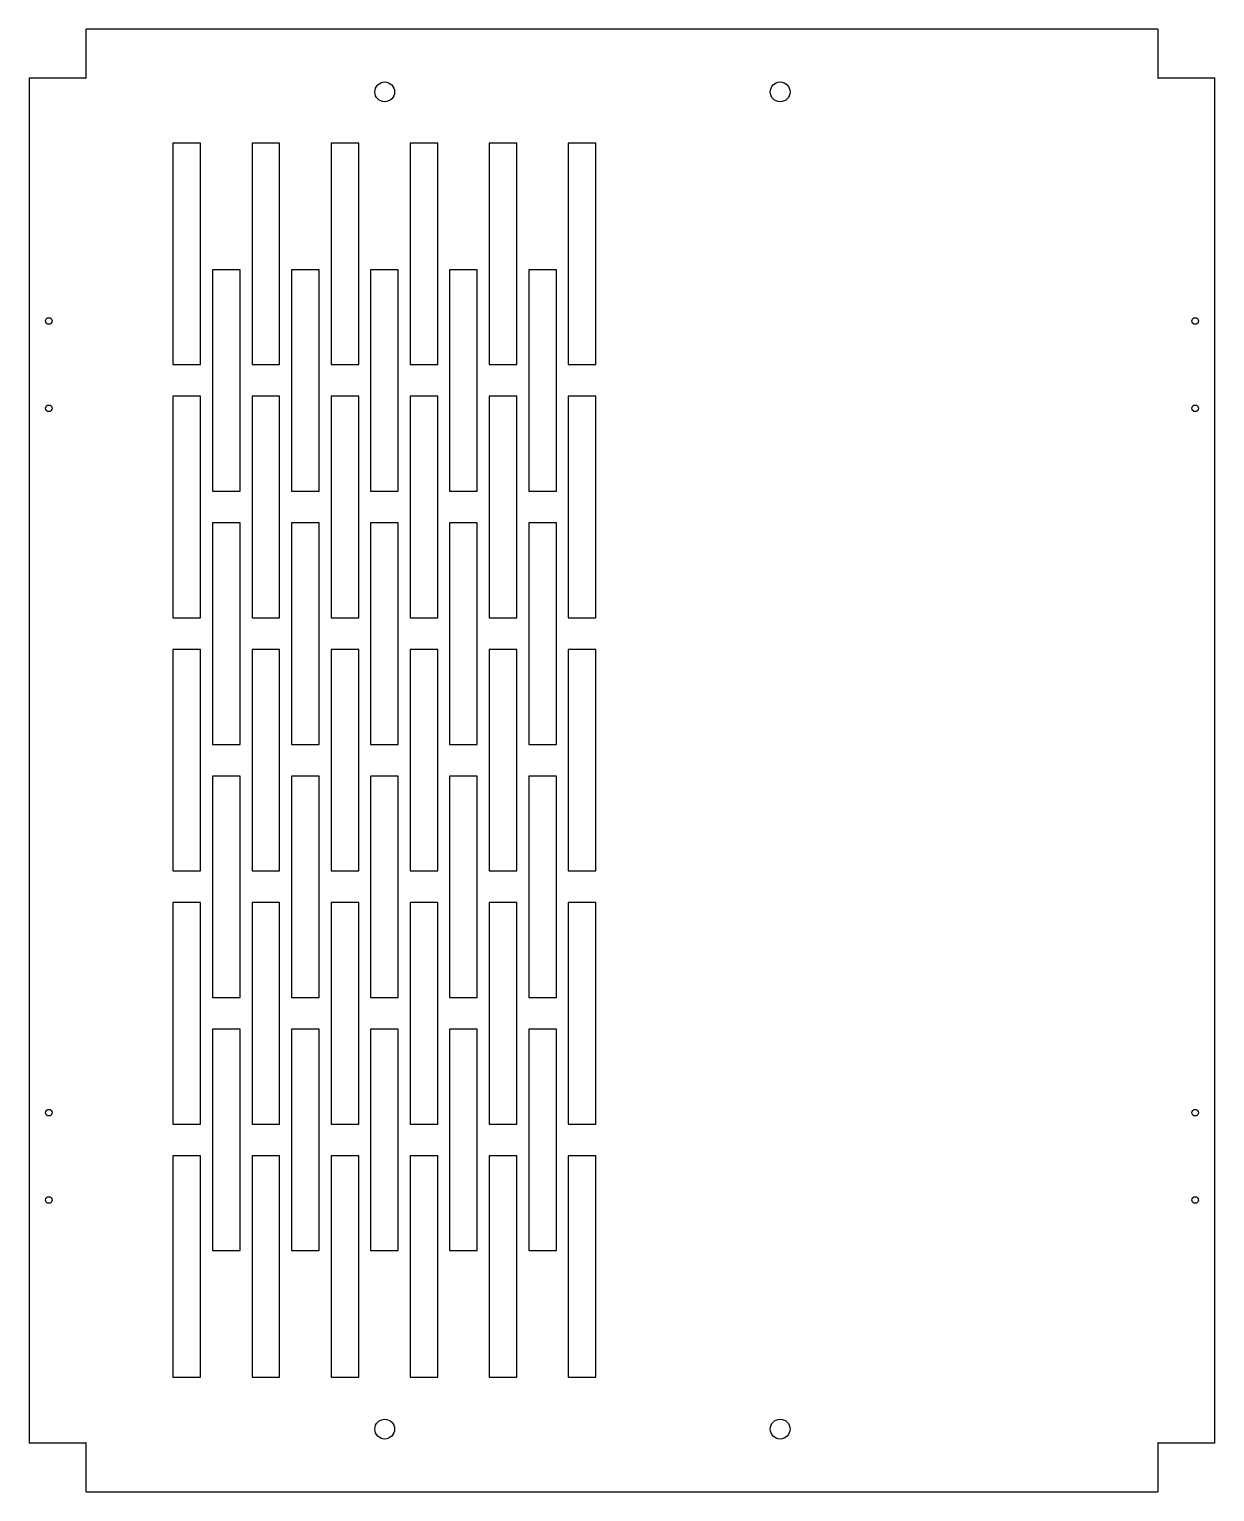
# Model space of a CAD drawing. Header units: inches. Extents: x -9.4 to 9.4, y -11.6 to 11.6.
import ezdxf

# ---------------------------------------------------------------- set-up
doc = ezdxf.new("R2010")
doc.units = ezdxf.units.IN
doc.header["$MEASUREMENT"] = 0

msp = doc.modelspace()

# ---------------------------------------------------------------- linework, layer by layer
at = {"color": 7, "linetype": 'Continuous', "lineweight": 25}
for p, q in [((-8.47, 10.779), (-8.47, 11.554)), ((8.47, 11.554), (-8.47, 11.554)), ((8.47, 11.554), (8.47, 10.779)), ((-9.369, 10.785), (-9.369, -10.785)), ((-9.369, 10.785), (-8.476, 10.785)), ((-8.476, 10.785), (-8.476, 10.779)), ((-8.476, 10.779), (-8.47, 10.779)), ((8.47, 10.779), (8.476, 10.779)), ((8.476, 10.779), (8.476, 10.785)), ((8.476, 10.785), (9.369, 10.785)), ((9.369, -10.785), (9.369, 10.785)), ((-7.098, 9.755), (-7.098, 6.255)), ((-6.662, 9.755), (-7.098, 9.755)), ((-6.662, 6.255), (-6.662, 9.755)), ((-5.412, 9.755), (-5.848, 9.755)), ((-5.848, 9.755), (-5.848, 6.255)), ((-5.412, 6.255), (-5.412, 9.755)), ((-4.162, 9.755), (-4.598, 9.755)), ((-4.598, 9.755), (-4.598, 6.255)), ((-4.162, 6.255), (-4.162, 9.755)), ((-2.912, 9.755), (-3.349, 9.755)), ((-3.349, 9.755), (-3.349, 6.255)), ((-2.912, 6.255), (-2.912, 9.755)), ((-1.661, 9.755), (-2.099, 9.755)), ((-2.099, 9.755), (-2.099, 6.255)), ((-1.661, 6.255), (-1.661, 9.755)), ((-0.411, 9.755), (-0.849, 9.755)), ((-0.849, 9.755), (-0.849, 6.255)), ((-0.411, 6.255), (-0.411, 9.755)), ((-6.473, 7.755), (-6.473, 4.255)), ((-6.037, 7.755), (-6.473, 7.755)), ((-6.037, 4.255), (-6.037, 7.755)), ((-4.787, 7.755), (-5.223, 7.755)), ((-5.223, 7.755), (-5.223, 4.255)), ((-4.787, 4.255), (-4.787, 7.755)), ((-3.537, 7.755), (-3.974, 7.755)), ((-3.974, 7.755), (-3.974, 4.255)), ((-3.537, 4.255), (-3.537, 7.755)), ((-2.287, 7.755), (-2.724, 7.755)), ((-2.724, 7.755), (-2.724, 4.255)), ((-2.287, 4.255), (-2.287, 7.755)), ((-1.036, 7.755), (-1.474, 7.755)), ((-1.474, 7.755), (-1.474, 4.255)), ((-1.036, 4.255), (-1.036, 7.755)), ((-7.098, 6.255), (-6.662, 6.255)), ((-5.848, 6.255), (-5.412, 6.255)), ((-4.598, 6.255), (-4.162, 6.255)), ((-3.349, 6.255), (-2.912, 6.255)), ((-2.099, 6.255), (-1.661, 6.255)), ((-0.849, 6.255), (-0.411, 6.255)), ((-7.098, 5.755), (-7.098, 2.255)), ((-6.662, 5.755), (-7.098, 5.755)), ((-6.662, 2.255), (-6.662, 5.755)), ((-5.412, 5.755), (-5.848, 5.755)), ((-5.848, 5.755), (-5.848, 2.255)), ((-5.412, 2.255), (-5.412, 5.755)), ((-4.162, 5.755), (-4.598, 5.755)), ((-4.598, 5.755), (-4.598, 2.255)), ((-4.162, 2.255), (-4.162, 5.755)), ((-2.912, 5.755), (-3.349, 5.755)), ((-3.349, 5.755), (-3.349, 2.255)), ((-2.912, 2.255), (-2.912, 5.755)), ((-1.661, 5.755), (-2.099, 5.755)), ((-2.099, 5.755), (-2.099, 2.255)), ((-1.661, 2.255), (-1.661, 5.755)), ((-0.411, 5.755), (-0.849, 5.755)), ((-0.849, 5.755), (-0.849, 2.255)), ((-0.411, 2.255), (-0.411, 5.755)), ((-6.473, 4.255), (-6.037, 4.255)), ((-5.223, 4.255), (-4.787, 4.255)), ((-3.974, 4.255), (-3.537, 4.255)), ((-2.724, 4.255), (-2.287, 4.255)), ((-1.474, 4.255), (-1.036, 4.255)), ((-6.473, 3.755), (-6.473, 0.255)), ((-6.037, 3.755), (-6.473, 3.755)), ((-6.037, 0.255), (-6.037, 3.755)), ((-4.787, 3.755), (-5.223, 3.755)), ((-5.223, 3.755), (-5.223, 0.255)), ((-4.787, 0.255), (-4.787, 3.755)), ((-3.537, 3.755), (-3.974, 3.755)), ((-3.974, 3.755), (-3.974, 0.255)), ((-3.537, 0.255), (-3.537, 3.755)), ((-2.287, 3.755), (-2.724, 3.755)), ((-2.724, 3.755), (-2.724, 0.255)), ((-2.287, 0.255), (-2.287, 3.755)), ((-1.036, 3.755), (-1.474, 3.755)), ((-1.474, 3.755), (-1.474, 0.255)), ((-1.036, 0.255), (-1.036, 3.755)), ((-7.098, 2.255), (-6.662, 2.255)), ((-5.848, 2.255), (-5.412, 2.255)), ((-4.598, 2.255), (-4.162, 2.255)), ((-3.349, 2.255), (-2.912, 2.255)), ((-2.099, 2.255), (-1.661, 2.255)), ((-0.849, 2.255), (-0.411, 2.255)), ((-7.098, 1.755), (-7.098, -1.745)), ((-6.662, 1.755), (-7.098, 1.755)), ((-6.662, -1.745), (-6.662, 1.755)), ((-5.412, 1.755), (-5.848, 1.755)), ((-5.848, 1.755), (-5.848, -1.745)), ((-5.412, -1.745), (-5.412, 1.755)), ((-4.162, 1.755), (-4.598, 1.755)), ((-4.598, 1.755), (-4.598, -1.745)), ((-4.162, -1.745), (-4.162, 1.755)), ((-2.912, 1.755), (-3.349, 1.755)), ((-3.349, 1.755), (-3.349, -1.745)), ((-2.912, -1.745), (-2.912, 1.755)), ((-1.661, 1.755), (-2.099, 1.755)), ((-2.099, 1.755), (-2.099, -1.745)), ((-1.661, -1.745), (-1.661, 1.755)), ((-0.411, 1.755), (-0.849, 1.755)), ((-0.849, 1.755), (-0.849, -1.745)), ((-0.411, -1.745), (-0.411, 1.755)), ((-6.473, 0.255), (-6.037, 0.255)), ((-5.223, 0.255), (-4.787, 0.255)), ((-3.974, 0.255), (-3.537, 0.255)), ((-2.724, 0.255), (-2.287, 0.255)), ((-1.474, 0.255), (-1.036, 0.255)), ((-6.473, -0.245), (-6.473, -3.745)), ((-6.037, -0.245), (-6.473, -0.245)), ((-6.037, -3.745), (-6.037, -0.245)), ((-4.787, -0.245), (-5.223, -0.245)), ((-5.223, -0.245), (-5.223, -3.745)), ((-4.787, -3.745), (-4.787, -0.245)), ((-3.537, -0.245), (-3.974, -0.245)), ((-3.974, -0.245), (-3.974, -3.745)), ((-3.537, -3.745), (-3.537, -0.245)), ((-2.287, -0.245), (-2.724, -0.245)), ((-2.724, -0.245), (-2.724, -3.745)), ((-2.287, -3.745), (-2.287, -0.245)), ((-1.036, -0.245), (-1.474, -0.245)), ((-1.474, -0.245), (-1.474, -3.745)), ((-1.036, -3.745), (-1.036, -0.245)), ((-7.098, -1.745), (-6.662, -1.745)), ((-5.848, -1.745), (-5.412, -1.745)), ((-4.598, -1.745), (-4.162, -1.745)), ((-3.349, -1.745), (-2.912, -1.745)), ((-2.099, -1.745), (-1.661, -1.745)), ((-0.849, -1.745), (-0.411, -1.745)), ((-7.098, -2.245), (-7.098, -5.745)), ((-6.662, -2.245), (-7.098, -2.245)), ((-6.662, -5.745), (-6.662, -2.245)), ((-5.412, -2.245), (-5.848, -2.245)), ((-5.848, -2.245), (-5.848, -5.745)), ((-5.412, -5.745), (-5.412, -2.245)), ((-4.162, -2.245), (-4.598, -2.245)), ((-4.598, -2.245), (-4.598, -5.745)), ((-4.162, -5.745), (-4.162, -2.245)), ((-2.912, -2.245), (-3.349, -2.245)), ((-3.349, -2.245), (-3.349, -5.745)), ((-2.912, -5.745), (-2.912, -2.245)), ((-1.661, -2.245), (-2.099, -2.245)), ((-2.099, -2.245), (-2.099, -5.745)), ((-1.661, -5.745), (-1.661, -2.245)), ((-0.411, -2.245), (-0.849, -2.245)), ((-0.849, -2.245), (-0.849, -5.745)), ((-0.411, -5.745), (-0.411, -2.245)), ((-6.473, -3.745), (-6.037, -3.745)), ((-5.223, -3.745), (-4.787, -3.745)), ((-3.974, -3.745), (-3.537, -3.745)), ((-2.724, -3.745), (-2.287, -3.745)), ((-1.474, -3.745), (-1.036, -3.745)), ((-6.473, -4.245), (-6.473, -7.745)), ((-6.037, -4.245), (-6.473, -4.245)), ((-6.037, -7.745), (-6.037, -4.245)), ((-4.787, -4.245), (-5.223, -4.245)), ((-5.223, -4.245), (-5.223, -7.745)), ((-4.787, -7.745), (-4.787, -4.245)), ((-3.537, -4.245), (-3.974, -4.245)), ((-3.974, -4.245), (-3.974, -7.745)), ((-3.537, -7.745), (-3.537, -4.245)), ((-2.287, -4.245), (-2.724, -4.245)), ((-2.724, -4.245), (-2.724, -7.745)), ((-2.287, -7.745), (-2.287, -4.245)), ((-1.036, -4.245), (-1.474, -4.245)), ((-1.474, -4.245), (-1.474, -7.745)), ((-1.036, -7.745), (-1.036, -4.245)), ((-7.098, -5.745), (-6.662, -5.745)), ((-5.848, -5.745), (-5.412, -5.745)), ((-4.598, -5.745), (-4.162, -5.745)), ((-3.349, -5.745), (-2.912, -5.745)), ((-2.099, -5.745), (-1.661, -5.745)), ((-0.849, -5.745), (-0.411, -5.745)), ((-7.098, -6.245), (-7.098, -9.745)), ((-6.662, -6.245), (-7.098, -6.245)), ((-6.662, -9.745), (-6.662, -6.245)), ((-5.412, -6.245), (-5.848, -6.245)), ((-5.848, -6.245), (-5.848, -9.745)), ((-5.412, -9.745), (-5.412, -6.245)), ((-4.162, -6.245), (-4.598, -6.245)), ((-4.598, -6.245), (-4.598, -9.745)), ((-4.162, -9.745), (-4.162, -6.245)), ((-2.912, -6.245), (-3.349, -6.245)), ((-3.349, -6.245), (-3.349, -9.745)), ((-2.912, -9.745), (-2.912, -6.245)), ((-1.661, -6.245), (-2.099, -6.245)), ((-2.099, -6.245), (-2.099, -9.745)), ((-1.661, -9.745), (-1.661, -6.245)), ((-0.411, -6.245), (-0.849, -6.245)), ((-0.849, -6.245), (-0.849, -9.745)), ((-0.411, -9.745), (-0.411, -6.245)), ((-6.473, -7.745), (-6.037, -7.745)), ((-5.223, -7.745), (-4.787, -7.745)), ((-3.974, -7.745), (-3.537, -7.745)), ((-2.724, -7.745), (-2.287, -7.745)), ((-1.474, -7.745), (-1.036, -7.745)), ((-7.098, -9.745), (-6.662, -9.745)), ((-5.848, -9.745), (-5.412, -9.745)), ((-4.598, -9.745), (-4.162, -9.745)), ((-3.349, -9.745), (-2.912, -9.745)), ((-2.099, -9.745), (-1.661, -9.745)), ((-0.849, -9.745), (-0.411, -9.745)), ((-8.476, -10.785), (-9.369, -10.785)), ((-8.47, -10.779), (-8.476, -10.779)), ((-8.476, -10.779), (-8.476, -10.785)), ((-8.47, -11.554), (-8.47, -10.779)), ((8.476, -10.779), (8.47, -10.779)), ((8.47, -10.779), (8.47, -11.554)), ((8.476, -10.785), (8.476, -10.779)), ((9.369, -10.785), (8.476, -10.785)), ((-8.47, -11.554), (8.47, -11.554))]:
    msp.add_line(p, q, dxfattribs=at)
for centre, radius in [((-3.75, 10.565), 0.156), ((2.5, 10.565), 0.156), ((-9.059, 6.945), 0.052), ((9.059, 6.945), 0.052), ((-9.059, 5.565), 0.052), ((9.059, 5.565), 0.052), ((-9.059, -5.565), 0.052), ((9.059, -5.565), 0.052), ((-9.059, -6.945), 0.052), ((9.059, -6.945), 0.052), ((-3.75, -10.565), 0.156), ((2.5, -10.565), 0.156)]:
    msp.add_circle(centre, radius, dxfattribs=at)

doc.saveas('drawing.dxf')
